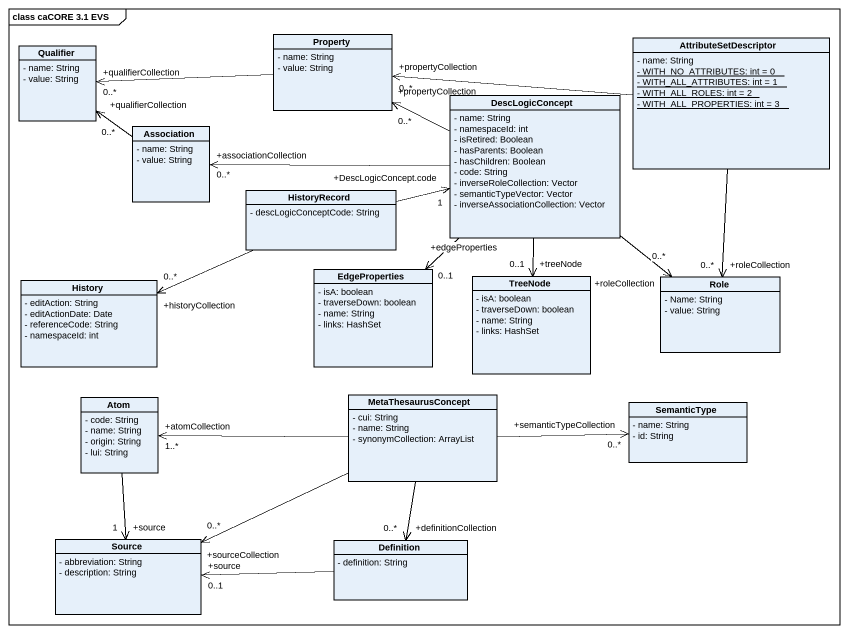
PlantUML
@startuml
mainframe class caCORE 3.1 EVS
hide circle
hide empty members
skinparam classAttributeIconSize 0
class Property {
  - name: String
  - value: String
}
class Qualifier {
  - name: String
  - value: String
}
class AttributeSetDescriptor {
  - name: String
  {static} - WITH_NO_ATTRIBUTES: int = 0
  {static} - WITH_ALL_ATTRIBUTES: int = 1
  {static} - WITH_ALL_ROLES: int = 2
  {static} - WITH_ALL_PROPERTIES: int = 3
}
class DescLogicConcept {
  - name: String
  - namespaceId: int
  - isRetired: Boolean
  - hasParents: Boolean
  - hasChildren: Boolean
  - code: String
  - inverseRoleCollection: Vector
  - semanticTypeVector: Vector
  - inverseAssociationCollection: Vector
}
class Association {
  - name: String
  - value: String
}
class HistoryRecord {
  - descLogicConceptCode: String
}
class EdgeProperties {
  - isA: boolean
  - traverseDown: boolean
  - name: String
  - links: HashSet
}
class History {
  - editAction: String
  - editActionDate: Date
  - referenceCode: String
  - namespaceId: int
}
class TreeNode {
  - isA: boolean
  - traverseDown: boolean
  - name: String
  - links: HashSet
}
class Role {
  - Name: String
  - value: String
}
class Atom {
  - code: String
  - name: String
  - origin: String
  - lui: String
}
class MetaThesaurusConcept {
  - cui: String
  - name: String
  - synonymCollection: ArrayList
}
class SemanticType {
  - name: String
  - id: String
}
class Source {
  - abbreviation: String
  - description: String
}
class Definition {
  - definition: String
}
Property -left-> "+qualifierCollection\n0..*" Qualifier
AttributeSetDescriptor -left-> "+propertyCollection\n0..*" Property
DescLogicConcept -left-> "+propertyCollection\n0..*" Property
DescLogicConcept -left-> "+associationCollection\n0..*" Association
DescLogicConcept --> "+edgeProperties\n0..1" EdgeProperties
DescLogicConcept --> "+treeNode\n0..1" TreeNode
DescLogicConcept --> "+roleCollection\n0..*" Role
Association -up-> "+qualifierCollection\n0..*" Qualifier
HistoryRecord -right-> "+DescLogicConcept.code\n1" DescLogicConcept
HistoryRecord -left-> "+historyCollection\n0..*" History
Role "+roleCollection\n0..*" <-up- AttributeSetDescriptor
Atom --> "+source\n1" Source
MetaThesaurusConcept -left-> "+atomCollection\n1..*" Atom
MetaThesaurusConcept -right-> "+semanticTypeCollection\n0..*" SemanticType
MetaThesaurusConcept -left-> "+sourceCollection\n0..*" Source
MetaThesaurusConcept --> "+definitionCollection\n0..*" Definition
Definition -left-> "+source\n0..1" Source
@enduml
